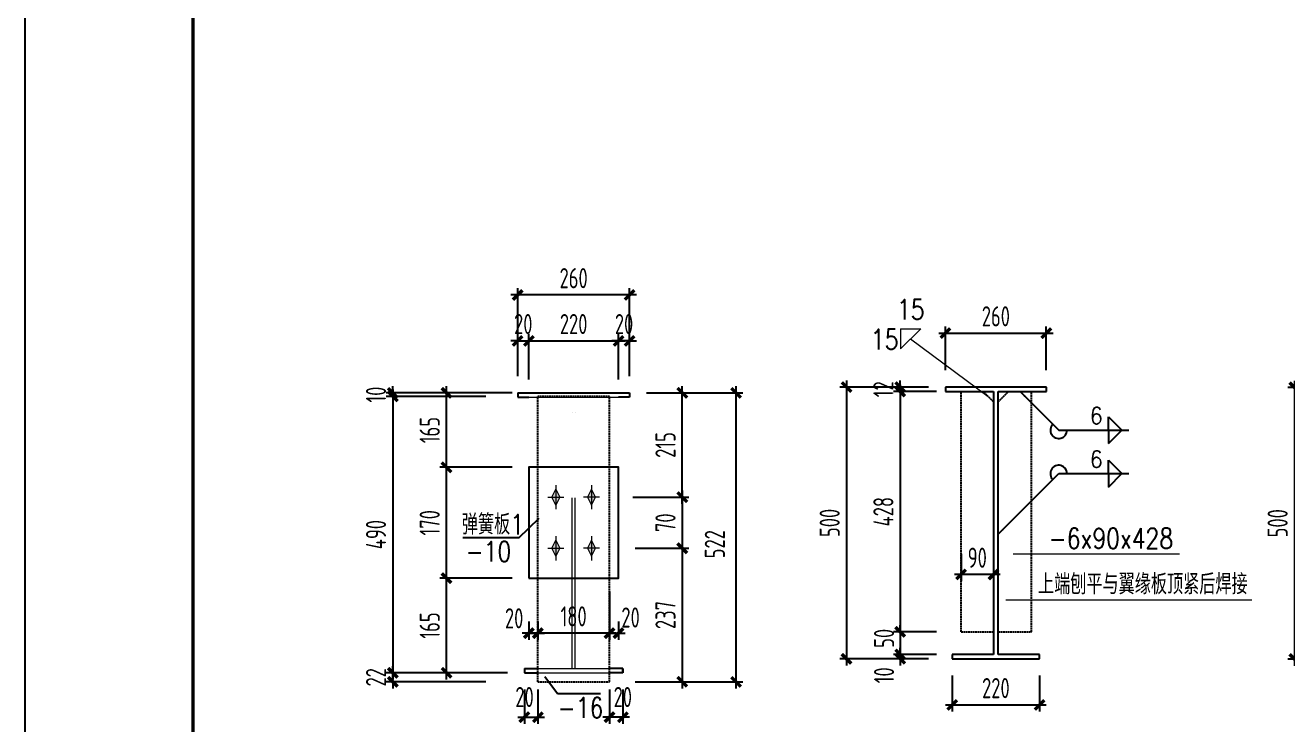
# Model space of a CAD drawing. Extents: x -1389621 to 57380, y -92505 to 283644.
# Drawn here: x -322949 to -304149, y 23394 to 33805 of the extents above; entities that cross this region are included whole.
import ezdxf

# ---------------------------------------------------------------- set-up
doc = ezdxf.new("R2010")
doc.units = 0
doc.header["$LTSCALE"] = 100
doc.header["$MEASUREMENT"] = 0
for name, pattern in [('CENTERX2', [101.6, 63.5, -12.7, 12.7, -12.7]), ('DASH', [0.35, 0.25, -0.1]), ('DASHDOTX2', [50.8, 25.4, -12.7, 0, -12.7])]:
    doc.linetypes.add(name, pattern=pattern)
doc.layers.get('0').update_dxf_attribs({"linetype": 'CONTINUOUS'})
doc.layers.get('Defpoints').update_dxf_attribs({"linetype": 'CONTINUOUS'})
for name, color, linetype in [('10', 7, 'CONTINUOUS'), ('BOLTFILL', 2, 'CONTINUOUS'), ('BORDER', 7, 'CONTINUOUS'), ('DIM', 3, 'CONTINUOUS'), ('TC', 151, 'CONTINUOUS'), ('一般文字', 6, 'CONTINUOUS'), ('卫浴', 7, 'CONTINUOUS'), ('焊缝标注', 253, 'CONTINUOUS'), ('钢板标注', 253, 'CONTINUOUS')]:
    doc.layers.add(name, color=color, linetype=linetype)
for name, color, linetype, lineweight in [('BOLT', 62, 'CONTINUOUS', 5), ('PUB_TEXT', 7, 'CONTINUOUS', 15), ('轴线', 1, 'CENTERX2', 13)]:
    doc.layers.add(name, color=color, linetype=linetype, lineweight=lineweight)
doc.styles.add('_HZTXT', font='txt.shx', dxfattribs={"width": 0.7, "bigfont": 'HZTXT.shx'})
doc.styles.add('DIM_FONT', font='SIMPLEX', dxfattribs={"width": 0.7, "bigfont": 'GBCBIG'})
doc.styles.get("Standard").update_dxf_attribs({"font": 'txt', "height": 3, "bigfont": 'hztxt'})
doc.styles.add('TSSD_Dimension', font='tssdeng.shx', dxfattribs={"width": 0.7, "bigfont": 'hztxt.shx'})
doc.dimstyles.new('TSSD_100_100', dxfattribs={"dimtxt": 300, "dimasz": 100, "dimexe": 100, "dimexo": 250, "dimgap": 100, "dimtad": 1, "dimdec": 0, "dimzin": 0, "dimdsep": 46, "dimtxsty": 'TSSD_Dimension', "dimblk": 'ARCHTICK', "dimblk1": 'ARCHTICK', "dimblk2": 'ARCHTICK', "dimcen": 0, "dimdle": 100, "dimclrt": 7, "dimadec": 0, "dimazin": 0, "dimtfac": 1, "dimtdec": 0, "dimtix": 1, "dimtmove": 2, "dimatfit": 3, "dimfxl": 0, "dimtolj": 1, "dimtzin": 0, "dimarcsym": 0})

# ---------------------------------------------------------------- blocks, each defined once
blk = doc.blocks.new('_ArchTick')
at = {"color": 0, "linetype": 'ByBlock'}
blk.add_lwpolyline([(-0.71, -0.71, 0.5, 0.5, 0), (0.71, 0.71, 0.5, 0.5, 0)], format="xyseb", dxfattribs=at)
blk = doc.blocks.new('*D2266')
at = {"layer": 'Defpoints', "color": 0}
for p in [(-316676, 28334), (-315450, 28334), (-315450, 27226)]:
    blk.add_point(p, dxfattribs=at)
at = {"layer": 'DIM', "color": 0, "lineweight": -2}
for p, q in [((-316676, 27126), (-316676, 28434)), ((-315700, 28334), (-316776, 28334)), ((-315700, 27226), (-316776, 27226))]:
    blk.add_line(p, q, dxfattribs=at)
at = {"layer": 'DIM', "color": 0, "lineweight": -2, "xscale": 100.005, "yscale": 100.005, "zscale": 100.005}
for p, rotation in [((-316676, 28334), 90), ((-316676, 27226), 270)]:
    blk.add_blockref('_ArchTick', p, dxfattribs=dict(at, rotation=rotation))
at = {"layer": 'DIM', "color": 7, "insert": (-316926, 27780), "char_height": 300, "attachment_point": 5, "rotation": 90, "style": 'TSSD_Dimension'}
blk.add_mtext('\\A1;165', dxfattribs=at)
blk = doc.blocks.new('*D2267')
at = {"layer": 'Defpoints', "color": 0}
for p in [(-314249, 25628), (-314115, 25183), (-314115, 24757)]:
    blk.add_point(p, dxfattribs=at)
at = {"layer": 'DIM', "color": 0, "lineweight": -2}
for p, q in [((-314249, 25378), (-314249, 24657)), ((-314115, 24933), (-314115, 24657)), ((-314249, 24757), (-314349, 24757)), ((-314249, 24757), (-314115, 24757)), ((-314115, 24757), (-314015, 24757))]:
    blk.add_line(p, q, dxfattribs=at)
at = {"layer": 'DIM', "color": 0, "lineweight": -2, "xscale": 100.005, "yscale": 100.005, "zscale": 100.005}
blk.add_blockref('_ArchTick', (-314249, 24757), dxfattribs=at)
at = {"layer": 'DIM', "color": 0, "lineweight": -2, "xscale": 100.005, "yscale": 100.005, "zscale": 100.005, "rotation": 180}
blk.add_blockref('_ArchTick', (-314115, 24757), dxfattribs=at)
at = {"layer": 'DIM', "color": 7, "insert": (-313935, 24990), "char_height": 300, "attachment_point": 5, "style": 'TSSD_Dimension'}
blk.add_mtext('\\A1;20', dxfattribs=at)
blk = doc.blocks.new('*D2268')
at = {"layer": 'Defpoints', "color": 0}
for p in [(-315450, 25181), (-315316, 25172), (-315316, 24757)]:
    blk.add_point(p, dxfattribs=at)
at = {"layer": 'DIM', "color": 0, "lineweight": -2}
for p, q in [((-315450, 24931), (-315450, 24657)), ((-315316, 24922), (-315316, 24657)), ((-315450, 24757), (-315550, 24757)), ((-315450, 24757), (-315316, 24757)), ((-315316, 24757), (-315216, 24757))]:
    blk.add_line(p, q, dxfattribs=at)
at = {"layer": 'DIM', "color": 0, "lineweight": -2, "xscale": 100.005, "yscale": 100.005, "zscale": 100.005}
blk.add_blockref('_ArchTick', (-315450, 24757), dxfattribs=at)
at = {"layer": 'DIM', "color": 0, "lineweight": -2, "xscale": 100.005, "yscale": 100.005, "zscale": 100.005, "rotation": 180}
blk.add_blockref('_ArchTick', (-315316, 24757), dxfattribs=at)
at = {"layer": 'DIM', "color": 7, "insert": (-315669, 24978), "char_height": 300, "attachment_point": 5, "style": 'TSSD_Dimension'}
blk.add_mtext('\\A1;20', dxfattribs=at)
blk = doc.blocks.new('*D2269')
at = {"layer": 'Defpoints', "color": 0}
for p in [(-315316, 25183), (-314249, 25183), (-315316, 24757)]:
    blk.add_point(p, dxfattribs=at)
at = {"layer": 'DIM', "color": 0, "lineweight": -2}
for p, q in [((-315316, 24933), (-315316, 24657)), ((-314249, 24933), (-314249, 24657)), ((-314149, 24757), (-315416, 24757))]:
    blk.add_line(p, q, dxfattribs=at)
at = {"layer": 'DIM', "color": 0, "lineweight": -2, "xscale": 100.005, "yscale": 100.005, "zscale": 100.005, "rotation": 180}
blk.add_blockref('_ArchTick', (-315316, 24757), dxfattribs=at)
at = {"layer": 'DIM', "color": 0, "lineweight": -2, "xscale": 100.005, "yscale": 100.005, "zscale": 100.005}
blk.add_blockref('_ArchTick', (-314249, 24757), dxfattribs=at)
at = {"layer": 'DIM', "color": 7, "insert": (-314783, 25007), "char_height": 300, "attachment_point": 5, "style": 'TSSD_Dimension'}
blk.add_mtext('\\A1;180', dxfattribs=at)
blk = doc.blocks.new('*D2270')
at = {"layer": 'Defpoints', "color": 0}
for p in [(-315516, 24167), (-315316, 24167), (-315316, 23506)]:
    blk.add_point(p, dxfattribs=at)
at = {"layer": 'DIM', "color": 0, "lineweight": -2}
for p, q in [((-315516, 23917), (-315516, 23406)), ((-315316, 23917), (-315316, 23406)), ((-315616, 23506), (-315216, 23506))]:
    blk.add_line(p, q, dxfattribs=at)
at = {"layer": 'DIM', "color": 0, "lineweight": -2, "xscale": 100.005, "yscale": 100.005, "zscale": 100.005, "rotation": 180}
blk.add_blockref('_ArchTick', (-315516, 23506), dxfattribs=at)
at = {"layer": 'DIM', "color": 0, "lineweight": -2, "xscale": 100.005, "yscale": 100.005, "zscale": 100.005}
blk.add_blockref('_ArchTick', (-315316, 23506), dxfattribs=at)
at = {"layer": 'DIM', "color": 7, "insert": (-315514, 23806), "char_height": 300, "attachment_point": 5, "style": 'TSSD_Dimension'}
blk.add_mtext('\\A1;20', dxfattribs=at)
blk = doc.blocks.new('A$C3FAA1434')
at = {"layer": 'BOLT'}
for p, q in [((200, 600), (200, 0)), ((0, 300), (400, 300))]:
    blk.add_line(p, q, dxfattribs=at)
blk.add_lwpolyline([(100, 300), (200, 500), (300, 300), (200, 100)], close=True, dxfattribs=at)
at = {"layer": 'BOLTFILL'}
blk.add_solid([(100, 300), (200, 500), (200, 100), (300, 300)], dxfattribs=at)
blk = doc.blocks.new('*D2271')
at = {"layer": 'Defpoints', "color": 0}
for p in [(-314249, 24167), (-314049, 24167), (-314249, 23506)]:
    blk.add_point(p, dxfattribs=at)
at = {"layer": 'DIM', "color": 0, "lineweight": -2}
for p, q in [((-314249, 23917), (-314249, 23406)), ((-314049, 23917), (-314049, 23406)), ((-313949, 23506), (-314349, 23506))]:
    blk.add_line(p, q, dxfattribs=at)
at = {"layer": 'DIM', "color": 0, "lineweight": -2, "xscale": 100.005, "yscale": 100.005, "zscale": 100.005, "rotation": 180}
blk.add_blockref('_ArchTick', (-314249, 23506), dxfattribs=at)
at = {"layer": 'DIM', "color": 0, "lineweight": -2, "xscale": 100.005, "yscale": 100.005, "zscale": 100.005}
blk.add_blockref('_ArchTick', (-314049, 23506), dxfattribs=at)
at = {"layer": 'DIM', "color": 7, "insert": (-314051, 23806), "char_height": 300, "attachment_point": 5, "style": 'TSSD_Dimension'}
blk.add_mtext('\\A1;20', dxfattribs=at)
blk = doc.blocks.new('*D2272')
at = {"layer": 'Defpoints', "color": 0}
for p in [(-316676, 27226), (-315450, 27226), (-315450, 25575)]:
    blk.add_point(p, dxfattribs=at)
at = {"layer": 'DIM', "color": 0, "lineweight": -2}
for p, q in [((-316676, 25475), (-316676, 27326)), ((-315700, 27226), (-316776, 27226)), ((-315700, 25575), (-316776, 25575))]:
    blk.add_line(p, q, dxfattribs=at)
at = {"layer": 'DIM', "color": 0, "lineweight": -2, "xscale": 100.005, "yscale": 100.005, "zscale": 100.005}
for p, rotation in [((-316676, 27226), 90), ((-316676, 25575), 270)]:
    blk.add_blockref('_ArchTick', p, dxfattribs=dict(at, rotation=rotation))
at = {"layer": 'DIM', "color": 7, "insert": (-316926, 26400), "char_height": 300, "attachment_point": 5, "rotation": 90, "style": 'TSSD_Dimension'}
blk.add_mtext('\\A1;170', dxfattribs=at)
blk = doc.blocks.new('*D2273')
at = {"layer": 'Defpoints', "color": 0}
for p in [(-316676, 25575), (-315450, 25575), (-315516, 24167)]:
    blk.add_point(p, dxfattribs=at)
at = {"layer": 'DIM', "color": 0, "lineweight": -2}
for p, q in [((-315700, 25575), (-316776, 25575)), ((-316676, 24067), (-316676, 25675)), ((-315766, 24167), (-316776, 24167))]:
    blk.add_line(p, q, dxfattribs=at)
at = {"layer": 'DIM', "color": 0, "lineweight": -2, "xscale": 100.005, "yscale": 100.005, "zscale": 100.005}
for p, rotation in [((-316676, 25575), 90), ((-316676, 24167), 270)]:
    blk.add_blockref('_ArchTick', p, dxfattribs=dict(at, rotation=rotation))
at = {"layer": 'DIM', "color": 7, "insert": (-316926, 24871), "char_height": 300, "attachment_point": 5, "rotation": 90, "style": 'TSSD_Dimension'}
blk.add_mtext('\\A1;165', dxfattribs=at)
blk = doc.blocks.new('*D2274')
at = {"layer": 'Defpoints', "color": 0}
for p in [(-317476, 24167), (-315906, 24167), (-315839, 24033)]:
    blk.add_point(p, dxfattribs=at)
at = {"layer": 'DIM', "color": 0, "lineweight": -2}
for p, q in [((-317476, 24167), (-317476, 24267)), ((-316156, 24167), (-317576, 24167)), ((-317476, 24033), (-317476, 24167)), ((-316089, 24033), (-317576, 24033)), ((-317476, 24033), (-317476, 23933))]:
    blk.add_line(p, q, dxfattribs=at)
at = {"layer": 'DIM', "color": 0, "lineweight": -2, "xscale": 100.005, "yscale": 100.005, "zscale": 100.005}
for p, rotation in [((-317476, 24167), 270), ((-317476, 24033), 90)]:
    blk.add_blockref('_ArchTick', p, dxfattribs=dict(at, rotation=rotation))
at = {"layer": 'DIM', "color": 7, "insert": (-317726, 24100), "char_height": 300, "attachment_point": 5, "rotation": 90, "style": 'TSSD_Dimension'}
blk.add_mtext('\\A1;22', dxfattribs=at)
blk = doc.blocks.new('*D2275')
at = {"layer": 'Defpoints', "color": 0}
for p in [(-317476, 28282), (-316006, 28334), (-315839, 28282)]:
    blk.add_point(p, dxfattribs=at)
at = {"layer": 'DIM', "color": 0, "lineweight": -2}
for p, q in [((-317476, 28334), (-317476, 28434)), ((-316256, 28334), (-317576, 28334)), ((-316089, 28282), (-317576, 28282)), ((-317476, 28334), (-317476, 28282)), ((-317476, 28282), (-317476, 28182))]:
    blk.add_line(p, q, dxfattribs=at)
at = {"layer": 'DIM', "color": 0, "lineweight": -2, "xscale": 100.005, "yscale": 100.005, "zscale": 100.005}
for p, rotation in [((-317476, 28334), 270), ((-317476, 28282), 90)]:
    blk.add_blockref('_ArchTick', p, dxfattribs=dict(at, rotation=rotation))
at = {"layer": 'DIM', "color": 7, "insert": (-317726, 28308), "char_height": 300, "attachment_point": 5, "rotation": 90, "style": 'TSSD_Dimension'}
blk.add_mtext('\\A1;10', dxfattribs=at)
blk = doc.blocks.new('*D2276')
at = {"layer": 'Defpoints', "color": 0}
for p in [(-316006, 28282), (-317476, 24167), (-315906, 24167)]:
    blk.add_point(p, dxfattribs=at)
at = {"layer": 'DIM', "color": 0, "lineweight": -2}
for p, q in [((-316256, 28282), (-317576, 28282)), ((-317476, 28382), (-317476, 24067)), ((-316156, 24167), (-317576, 24167))]:
    blk.add_line(p, q, dxfattribs=at)
at = {"layer": 'DIM', "color": 0, "lineweight": -2, "xscale": 100.005, "yscale": 100.005, "zscale": 100.005}
for p, rotation in [((-317476, 28282), 90), ((-317476, 24167), 270)]:
    blk.add_blockref('_ArchTick', p, dxfattribs=dict(at, rotation=rotation))
at = {"layer": 'DIM', "color": 7, "insert": (-317726, 26224), "char_height": 300, "attachment_point": 5, "rotation": 90, "style": 'TSSD_Dimension'}
blk.add_mtext('\\A1;490', dxfattribs=at)
blk = doc.blocks.new('*D2277')
at = {"layer": 'Defpoints', "color": 0}
for p in [(-313949, 28334), (-313165, 28334), (-314062, 26781)]:
    blk.add_point(p, dxfattribs=at)
at = {"layer": 'DIM', "color": 0, "lineweight": -2}
for p, q in [((-313165, 26681), (-313165, 28434)), ((-313699, 28334), (-313065, 28334)), ((-313812, 26781), (-313065, 26781))]:
    blk.add_line(p, q, dxfattribs=at)
at = {"layer": 'DIM', "color": 0, "lineweight": -2, "xscale": 100.005, "yscale": 100.005, "zscale": 100.005}
for p, rotation in [((-313165, 28334), 90), ((-313165, 26781), 270)]:
    blk.add_blockref('_ArchTick', p, dxfattribs=dict(at, rotation=rotation))
at = {"layer": 'DIM', "color": 7, "insert": (-313415, 27558), "char_height": 300, "attachment_point": 5, "rotation": 90, "style": 'TSSD_Dimension'}
blk.add_mtext('\\A1;215', dxfattribs=at)
blk = doc.blocks.new('*D2278')
at = {"layer": 'Defpoints', "color": 0}
for p in [(-314115, 26021), (-314115, 24033), (-313165, 24033)]:
    blk.add_point(p, dxfattribs=at)
at = {"layer": 'DIM', "color": 0, "lineweight": -2}
for p, q in [((-313865, 26021), (-313065, 26021)), ((-313165, 26121), (-313165, 23933)), ((-313865, 24033), (-313065, 24033))]:
    blk.add_line(p, q, dxfattribs=at)
at = {"layer": 'DIM', "color": 0, "lineweight": -2, "xscale": 100.005, "yscale": 100.005, "zscale": 100.005}
for p, rotation in [((-313165, 26021), 90), ((-313165, 24033), 270)]:
    blk.add_blockref('_ArchTick', p, dxfattribs=dict(at, rotation=rotation))
at = {"layer": 'DIM', "color": 7, "insert": (-313415, 25027), "char_height": 300, "attachment_point": 5, "rotation": 90, "style": 'TSSD_Dimension'}
blk.add_mtext('\\A1;237', dxfattribs=at)
blk = doc.blocks.new('*D2279')
at = {"layer": 'Defpoints', "color": 0}
for p in [(-313858, 28334), (-312364, 28334), (-314025, 24033)]:
    blk.add_point(p, dxfattribs=at)
at = {"layer": 'DIM', "color": 0, "lineweight": -2}
for p, q in [((-312364, 23933), (-312364, 28434)), ((-313608, 28334), (-312264, 28334)), ((-313775, 24033), (-312264, 24033))]:
    blk.add_line(p, q, dxfattribs=at)
at = {"layer": 'DIM', "color": 0, "lineweight": -2, "xscale": 100.005, "yscale": 100.005, "zscale": 100.005}
for p, rotation in [((-312364, 28334), 90), ((-312364, 24033), 270)]:
    blk.add_blockref('_ArchTick', p, dxfattribs=dict(at, rotation=rotation))
at = {"layer": 'DIM', "color": 7, "insert": (-312680, 26081), "char_height": 300, "attachment_point": 5, "rotation": 90, "style": 'TSSD_Dimension'}
blk.add_mtext('\\A1;522', dxfattribs=at)
blk = doc.blocks.new('*D2280')
at = {"layer": 'Defpoints', "color": 0}
for p in [(-314149, 26781), (-314015, 26021), (-313165, 26021)]:
    blk.add_point(p, dxfattribs=at)
at = {"layer": 'DIM', "color": 0, "lineweight": -2}
for p, q in [((-313899, 26781), (-313065, 26781)), ((-313165, 26881), (-313165, 25921)), ((-313765, 26021), (-313065, 26021))]:
    blk.add_line(p, q, dxfattribs=at)
at = {"layer": 'DIM', "color": 0, "lineweight": -2, "xscale": 100.005, "yscale": 100.005, "zscale": 100.005}
for p, rotation in [((-313165, 26781), 90), ((-313165, 26021), 270)]:
    blk.add_blockref('_ArchTick', p, dxfattribs=dict(at, rotation=rotation))
at = {"layer": 'DIM', "color": 7, "insert": (-313415, 26401), "char_height": 300, "attachment_point": 5, "rotation": 90, "style": 'TSSD_Dimension'}
blk.add_mtext('\\A1;70', dxfattribs=at)
blk = doc.blocks.new('*D2281')
at = {"layer": 'Defpoints', "color": 0}
for p in [(-314115, 29107), (-315450, 28282), (-314115, 28282)]:
    blk.add_point(p, dxfattribs=at)
at = {"layer": 'DIM', "color": 0, "lineweight": -2}
for p, q in [((-315450, 28532), (-315450, 29207)), ((-314115, 28532), (-314115, 29207)), ((-315550, 29107), (-314015, 29107))]:
    blk.add_line(p, q, dxfattribs=at)
at = {"layer": 'DIM', "color": 0, "lineweight": -2, "xscale": 100.005, "yscale": 100.005, "zscale": 100.005, "rotation": 180}
blk.add_blockref('_ArchTick', (-315450, 29107), dxfattribs=at)
at = {"layer": 'DIM', "color": 0, "lineweight": -2, "xscale": 100.005, "yscale": 100.005, "zscale": 100.005}
blk.add_blockref('_ArchTick', (-314115, 29107), dxfattribs=at)
at = {"layer": 'DIM', "color": 7, "insert": (-314783, 29358), "char_height": 300, "attachment_point": 5, "style": 'TSSD_Dimension'}
blk.add_mtext('\\A1;220', dxfattribs=at)
blk = doc.blocks.new('*D2282')
at = {"layer": 'Defpoints', "color": 0}
for p in [(-314115, 29107), (-314115, 28282), (-313949, 28334)]:
    blk.add_point(p, dxfattribs=at)
at = {"layer": 'DIM', "color": 0, "lineweight": -2}
for p, q in [((-314115, 28532), (-314115, 29207)), ((-313949, 28584), (-313949, 29207)), ((-314115, 29107), (-314215, 29107)), ((-313949, 29107), (-314115, 29107)), ((-313949, 29107), (-313849, 29107))]:
    blk.add_line(p, q, dxfattribs=at)
at = {"layer": 'DIM', "color": 0, "lineweight": -2, "xscale": 100.005, "yscale": 100.005, "zscale": 100.005}
blk.add_blockref('_ArchTick', (-314115, 29107), dxfattribs=at)
at = {"layer": 'DIM', "color": 0, "lineweight": -2, "xscale": 100.005, "yscale": 100.005, "zscale": 100.005, "rotation": 180}
blk.add_blockref('_ArchTick', (-313949, 29107), dxfattribs=at)
at = {"layer": 'DIM', "color": 7, "insert": (-314032, 29358), "char_height": 300, "attachment_point": 5, "style": 'TSSD_Dimension'}
blk.add_mtext('\\A1;20', dxfattribs=at)
blk = doc.blocks.new('*D2283')
at = {"layer": 'Defpoints', "color": 0}
for p in [(-315450, 29107), (-315616, 28334), (-315450, 28282)]:
    blk.add_point(p, dxfattribs=at)
at = {"layer": 'DIM', "color": 0, "lineweight": -2}
for p, q in [((-315616, 28584), (-315616, 29207)), ((-315450, 28532), (-315450, 29207)), ((-315616, 29107), (-315716, 29107)), ((-315616, 29107), (-315450, 29107)), ((-315450, 29107), (-315350, 29107))]:
    blk.add_line(p, q, dxfattribs=at)
at = {"layer": 'DIM', "color": 0, "lineweight": -2, "xscale": 100.005, "yscale": 100.005, "zscale": 100.005}
blk.add_blockref('_ArchTick', (-315616, 29107), dxfattribs=at)
at = {"layer": 'DIM', "color": 0, "lineweight": -2, "xscale": 100.005, "yscale": 100.005, "zscale": 100.005, "rotation": 180}
blk.add_blockref('_ArchTick', (-315450, 29107), dxfattribs=at)
at = {"layer": 'DIM', "color": 7, "insert": (-315533, 29358), "char_height": 300, "attachment_point": 5, "style": 'TSSD_Dimension'}
blk.add_mtext('\\A1;20', dxfattribs=at)
blk = doc.blocks.new('*D2284')
at = {"layer": 'Defpoints', "color": 0}
for p in [(-315616, 29791), (-315616, 28508), (-313949, 28508)]:
    blk.add_point(p, dxfattribs=at)
at = {"layer": 'DIM', "color": 0, "lineweight": -2}
for p, q in [((-313849, 29791), (-315716, 29791)), ((-315616, 28758), (-315616, 29891)), ((-313949, 28758), (-313949, 29891))]:
    blk.add_line(p, q, dxfattribs=at)
at = {"layer": 'DIM', "color": 0, "lineweight": -2, "xscale": 100.005, "yscale": 100.005, "zscale": 100.005, "rotation": 180}
blk.add_blockref('_ArchTick', (-315616, 29791), dxfattribs=at)
at = {"layer": 'DIM', "color": 0, "lineweight": -2, "xscale": 100.005, "yscale": 100.005, "zscale": 100.005}
blk.add_blockref('_ArchTick', (-313949, 29791), dxfattribs=at)
at = {"layer": 'DIM', "color": 7, "insert": (-314783, 30041), "char_height": 300, "attachment_point": 5, "style": 'TSSD_Dimension'}
blk.add_mtext('\\A1;260', dxfattribs=at)
blk = doc.blocks.new('*D2285')
at = {"layer": 'Defpoints', "color": 0}
for p in [(-309013, 26186), (-308531, 26186), (-309013, 25630)]:
    blk.add_point(p, dxfattribs=at)
at = {"layer": 'DIM', "color": 0, "lineweight": -2}
for p, q in [((-309013, 25936), (-309013, 25530)), ((-308531, 25936), (-308531, 25530)), ((-308431, 25630), (-309113, 25630))]:
    blk.add_line(p, q, dxfattribs=at)
at = {"layer": 'DIM', "color": 0, "lineweight": -2, "xscale": 100.005, "yscale": 100.005, "zscale": 100.005, "rotation": 180}
blk.add_blockref('_ArchTick', (-309013, 25630), dxfattribs=at)
at = {"layer": 'DIM', "color": 0, "lineweight": -2, "xscale": 100.005, "yscale": 100.005, "zscale": 100.005}
blk.add_blockref('_ArchTick', (-308531, 25630), dxfattribs=at)
at = {"layer": 'DIM', "color": 7, "insert": (-308772, 25880), "char_height": 300, "attachment_point": 5, "style": 'TSSD_Dimension'}
blk.add_mtext('\\A1;90', dxfattribs=at)
blk = doc.blocks.new('*D2286')
at = {"layer": 'Defpoints', "color": 0}
for p in [(-309920, 24441), (-309246, 24441), (-309246, 24376)]:
    blk.add_point(p, dxfattribs=at)
at = {"layer": 'DIM', "color": 0, "lineweight": -2}
for p, q in [((-309496, 24441), (-310020, 24441)), ((-309920, 24441), (-309920, 24541)), ((-309920, 24376), (-309920, 24441)), ((-309496, 24376), (-310020, 24376)), ((-309920, 24376), (-309920, 24276))]:
    blk.add_line(p, q, dxfattribs=at)
at = {"layer": 'DIM', "color": 0, "lineweight": -2, "xscale": 100.005, "yscale": 100.005, "zscale": 100.005}
for p, rotation in [((-309920, 24441), 270), ((-309920, 24376), 90)]:
    blk.add_blockref('_ArchTick', p, dxfattribs=dict(at, rotation=rotation))
at = {"layer": 'DIM', "color": 7, "insert": (-310160, 24130), "char_height": 300, "attachment_point": 5, "rotation": 90, "style": 'TSSD_Dimension'}
blk.add_mtext('\\A1;10', dxfattribs=at)
blk = doc.blocks.new('*D2287')
at = {"layer": 'Defpoints', "color": 0}
for p in [(-309129, 24776), (-309920, 24441), (-309129, 24441)]:
    blk.add_point(p, dxfattribs=at)
at = {"layer": 'DIM', "color": 0, "lineweight": -2}
for p, q in [((-309920, 24776), (-309920, 24876)), ((-309379, 24776), (-310020, 24776)), ((-309920, 24776), (-309920, 24441)), ((-309379, 24441), (-310020, 24441)), ((-309920, 24441), (-309920, 24341))]:
    blk.add_line(p, q, dxfattribs=at)
at = {"layer": 'DIM', "color": 0, "lineweight": -2, "xscale": 100.005, "yscale": 100.005, "zscale": 100.005}
for p, rotation in [((-309920, 24776), 270), ((-309920, 24441), 90)]:
    blk.add_blockref('_ArchTick', p, dxfattribs=dict(at, rotation=rotation))
at = {"layer": 'DIM', "color": 7, "insert": (-310160, 24680), "char_height": 300, "attachment_point": 5, "rotation": 90, "style": 'TSSD_Dimension'}
blk.add_mtext('\\A1;50', dxfattribs=at)
blk = doc.blocks.new('*D2288')
at = {"layer": 'Defpoints', "color": 0}
for p in [(-309246, 28420), (-309920, 28354), (-309246, 28354)]:
    blk.add_point(p, dxfattribs=at)
at = {"layer": 'DIM', "color": 0, "lineweight": -2}
for p, q in [((-309496, 28420), (-310020, 28420)), ((-309920, 28420), (-309920, 28520)), ((-309920, 28420), (-309920, 28354)), ((-309496, 28354), (-310020, 28354)), ((-309920, 28354), (-309920, 28254))]:
    blk.add_line(p, q, dxfattribs=at)
at = {"layer": 'DIM', "color": 0, "lineweight": -2, "xscale": 100.005, "yscale": 100.005, "zscale": 100.005}
for p, rotation in [((-309920, 28420), 270), ((-309920, 28354), 90)]:
    blk.add_blockref('_ArchTick', p, dxfattribs=dict(at, rotation=rotation))
at = {"layer": 'DIM', "color": 7, "insert": (-310170, 28387), "char_height": 300, "attachment_point": 5, "rotation": 90, "style": 'TSSD_Dimension'}
blk.add_mtext('\\A1;12', dxfattribs=at)
blk = doc.blocks.new('*D2289')
at = {"layer": 'Defpoints', "color": 0}
for p in [(-309129, 28354), (-309920, 24776), (-309129, 24776)]:
    blk.add_point(p, dxfattribs=at)
at = {"layer": 'DIM', "color": 0, "lineweight": -2}
for p, q in [((-309920, 28454), (-309920, 24676)), ((-309379, 28354), (-310020, 28354)), ((-309379, 24776), (-310020, 24776))]:
    blk.add_line(p, q, dxfattribs=at)
at = {"layer": 'DIM', "color": 0, "lineweight": -2, "xscale": 100.005, "yscale": 100.005, "zscale": 100.005}
for p, rotation in [((-309920, 28354), 90), ((-309920, 24776), 270)]:
    blk.add_blockref('_ArchTick', p, dxfattribs=dict(at, rotation=rotation))
at = {"layer": 'DIM', "color": 7, "insert": (-310170, 26565), "char_height": 300, "attachment_point": 5, "rotation": 90, "style": 'TSSD_Dimension'}
blk.add_mtext('\\A1;428', dxfattribs=at)
blk = doc.blocks.new('*D2290')
at = {"layer": 'Defpoints', "color": 0}
for p in [(-309492, 28420), (-310720, 24376), (-309492, 24376)]:
    blk.add_point(p, dxfattribs=at)
at = {"layer": 'DIM', "color": 0, "lineweight": -2}
for p, q in [((-309742, 28420), (-310820, 28420)), ((-310720, 28520), (-310720, 24276)), ((-309742, 24376), (-310820, 24376))]:
    blk.add_line(p, q, dxfattribs=at)
at = {"layer": 'DIM', "color": 0, "lineweight": -2, "xscale": 100.005, "yscale": 100.005, "zscale": 100.005}
for p, rotation in [((-310720, 28420), 90), ((-310720, 24376), 270)]:
    blk.add_blockref('_ArchTick', p, dxfattribs=dict(at, rotation=rotation))
at = {"layer": 'DIM', "color": 7, "insert": (-310970, 26398), "char_height": 300, "attachment_point": 5, "rotation": 90, "style": 'TSSD_Dimension'}
blk.add_mtext('\\A1;500', dxfattribs=at)
blk = doc.blocks.new('*D2291')
at = {"layer": 'Defpoints', "color": 0}
for p in [(-307744, 29223), (-309246, 28420), (-307744, 28420)]:
    blk.add_point(p, dxfattribs=at)
at = {"layer": 'DIM', "color": 0, "lineweight": -2}
for p, q in [((-309346, 29223), (-307644, 29223)), ((-309246, 28670), (-309246, 29323)), ((-307744, 28670), (-307744, 29323))]:
    blk.add_line(p, q, dxfattribs=at)
at = {"layer": 'DIM', "color": 0, "lineweight": -2, "xscale": 100.005, "yscale": 100.005, "zscale": 100.005, "rotation": 180}
blk.add_blockref('_ArchTick', (-309246, 29223), dxfattribs=at)
at = {"layer": 'DIM', "color": 0, "lineweight": -2, "xscale": 100.005, "yscale": 100.005, "zscale": 100.005}
blk.add_blockref('_ArchTick', (-307744, 29223), dxfattribs=at)
at = {"layer": 'DIM', "color": 7, "insert": (-308495, 29473), "char_height": 300, "attachment_point": 5, "style": 'TSSD_Dimension'}
blk.add_mtext('\\A1;260', dxfattribs=at)
blk = doc.blocks.new('*D2292')
at = {"layer": 'Defpoints', "color": 0}
for p in [(-309146, 24376), (-307844, 24376), (-307844, 23689)]:
    blk.add_point(p, dxfattribs=at)
at = {"layer": 'DIM', "color": 0, "lineweight": -2}
for p, q in [((-309146, 24126), (-309146, 23589)), ((-307844, 24126), (-307844, 23589)), ((-309246, 23689), (-307744, 23689))]:
    blk.add_line(p, q, dxfattribs=at)
at = {"layer": 'DIM', "color": 0, "lineweight": -2, "xscale": 100.005, "yscale": 100.005, "zscale": 100.005, "rotation": 180}
blk.add_blockref('_ArchTick', (-309146, 23689), dxfattribs=at)
at = {"layer": 'DIM', "color": 0, "lineweight": -2, "xscale": 100.005, "yscale": 100.005, "zscale": 100.005}
blk.add_blockref('_ArchTick', (-307844, 23689), dxfattribs=at)
at = {"layer": 'DIM', "color": 7, "insert": (-308495, 23939), "char_height": 300, "attachment_point": 5, "style": 'TSSD_Dimension'}
blk.add_mtext('\\A1;220', dxfattribs=at)
blk = doc.blocks.new('*D2296')
at = {"layer": 'Defpoints', "color": 0}
for p in [(-302821, 28415), (-304049, 24371), (-302821, 24371)]:
    blk.add_point(p, dxfattribs=at)
at = {"layer": 'DIM', "color": 0, "lineweight": -2}
for p, q in [((-303071, 28415), (-304149, 28415)), ((-304049, 28515), (-304049, 24271)), ((-303071, 24371), (-304149, 24371))]:
    blk.add_line(p, q, dxfattribs=at)
at = {"layer": 'DIM', "color": 0, "lineweight": -2, "xscale": 100.005, "yscale": 100.005, "zscale": 100.005}
for p, rotation in [((-304049, 28415), 90), ((-304049, 24371), 270)]:
    blk.add_blockref('_ArchTick', p, dxfattribs=dict(at, rotation=rotation))
at = {"layer": 'DIM', "color": 7, "insert": (-304299, 26393), "char_height": 300, "attachment_point": 5, "rotation": 90, "style": 'TSSD_Dimension'}
blk.add_mtext('\\A1;500', dxfattribs=at)

msp = doc.modelspace()

# ---------------------------------------------------------------- linework, layer by layer
at = {"color": 1, "linetype": 'DASH'}
for p, q in [((-314248.892, 28281.735), (-315316.146, 28281.735)), ((-315316.146, 24033.245), (-315316.146, 28281.735)), ((-314248.892, 24033.245), (-314248.892, 28281.735)), ((-309012.743, 24776.046), (-309012.743, 28354.256)), ((-308530.824, 28201.887), (-308683.998, 28354.256)), ((-308459.105, 28201.887), (-308305.931, 28354.256)), ((-307965.569, 24776.046), (-307965.569, 28354.256)), ((-309012.743, 24776.046), (-308530.824, 24776.046)), ((-308459.105, 24776.046), (-307965.569, 24776.046)), ((-315316.146, 24033.245), (-314248.892, 24033.245))]:
    msp.add_line(p, q, dxfattribs=at)
msp.add_line((-315596.819, 26173.767), (-315295.549, 26469.36))
at = {"layer": '10'}
for p, q in [((-314985.297, 26781.153), (-314985.297, 26781.153)), ((-314473.015, 26781.153), (-314473.015, 26781.153)), ((-314985.297, 26020.799), (-314985.297, 26020.799)), ((-314473.015, 26020.799), (-314473.015, 26020.799))]:
    msp.add_line(p, q, dxfattribs=at)
at = {"layer": 'BORDER'}
msp.add_lwpolyline([(-322949.37, -5906.624), (-322949.37, 53491), (-238852.734, 53491), (-238852.734, -5906.624)], close=True, dxfattribs=at)
at = {"layer": 'BORDER', "const_width": 49.998}
msp.add_lwpolyline([(-320449.47, -4906.664), (-320449.47, 52491.04), (-239852.694, 52491.04), (-239852.694, -4906.664)], close=True, dxfattribs=at)
at = {"layer": 'PUB_TEXT'}
for p, q in [((-309914.583, 28987.303), (-309614.568, 29287.318)), ((-309914.583, 29287.318), (-309914.583, 28987.303)), ((-309914.583, 29287.318), (-309614.568, 29287.318)), ((-309764.576, 29137.31), (-308607.411, 28278.071)), ((-308239.012, 25938.972), (-305761.182, 25938.972)), ((-308348.612, 25253.07), (-304681.155, 25253.07))]:
    msp.add_line(p, q, dxfattribs=at)
at = {"layer": '一般文字', "color": 2}
for p, q in [((-309246.311, 28419.625), (-309246.311, 28354.256)), ((-307743.618, 28419.625), (-309246.311, 28419.625)), ((-307743.618, 28354.256), (-307743.618, 28419.625)), ((-315616.311, 28334.419), (-315616.311, 28267.715)), ((-315616.311, 28334.419), (-313948.727, 28334.419)), ((-315616.311, 28267.715), (-315449.553, 28267.715)), ((-313948.727, 28267.715), (-314115.485, 28267.715)), ((-313948.727, 28334.419), (-313948.727, 28267.715)), ((-309246.311, 28354.256), (-308530.824, 28354.256)), ((-308530.824, 28354.256), (-308530.824, 24441.158)), ((-308459.105, 24441.158), (-308459.105, 28354.256)), ((-308459.105, 28354.256), (-307743.618, 28354.256)), ((-308530.824, 24441.158), (-309146.311, 24441.158)), ((-309146.311, 24441.158), (-309146.311, 24375.789)), ((-307843.618, 24441.158), (-308459.105, 24441.158)), ((-307843.618, 24375.789), (-307843.618, 24441.158)), ((-309146.311, 24375.789), (-307843.618, 24375.789)), ((-315516.311, 24233.355), (-315316.146, 24233.355)), ((-315516.311, 24233.355), (-315516.311, 24166.652)), ((-315516.311, 24166.652), (-315316.146, 24166.652)), ((-314048.727, 24233.355), (-314248.892, 24233.355)), ((-314048.727, 24166.652), (-314248.892, 24166.652)), ((-314048.727, 24233.355), (-314048.727, 24166.652)), ((-314048.727, 24166.652), (-314048.727, 24233.355))]:
    msp.add_line(p, q, dxfattribs=at)
msp.add_lwpolyline([(-315449.553, 25574.668), (-314115.485, 25574.668), (-314115.485, 27225.755), (-315449.553, 27225.755), (-315449.553, 25574.668)], dxfattribs=at)
at = {"layer": '卫浴', "linetype": 'Continuous'}
for p, q in [((-315020.974, 23853.022), (-315209.428, 24106.154)), ((-314382.247, 23853.022), (-315020.974, 23853.022))]:
    msp.add_line(p, q, dxfattribs=at)
at = {"layer": '焊缝标注'}
for p, q in [((-308134.385, 28354.256), (-307558.926, 27779.255)), ((-306817.042, 27979.265, -153.409), (-306617.032, 27779.255, -153.409)), ((-306817.042, 27779.255, -153.409), (-306817.042, 27979.265, -153.409)), ((-307558.926, 27779.255, -153.409), (-306517.027, 27779.255, -153.409)), ((-306817.042, 27579.245, -153.409), (-306617.032, 27779.255, -153.409)), ((-306817.042, 27779.255, -153.409), (-306817.042, 27579.245, -153.409)), ((-306817.042, 27131.296, -153.409), (-306817.042, 27331.306, -153.409)), ((-306817.042, 27331.306, -153.409), (-306617.032, 27131.296, -153.409)), ((-308459.105, 26231.834), (-307558.926, 27131.296)), ((-307558.926, 27131.296, -153.409), (-306517.027, 27131.296, -153.409)), ((-306817.042, 27131.296, -153.409), (-306817.042, 26931.286, -153.409)), ((-306817.042, 26931.286, -153.409), (-306617.032, 27131.296, -153.409))]:
    msp.add_line(p, q, dxfattribs=at)
for centre, start, end in [((-307559.046, 27779.255, -153.409), 134.9839047, 0), ((-307559.046, 27131.296, -153.409), 0, 225.0160953)]:
    msp.add_arc(centre, 125.006, start, end, dxfattribs=at)
for points in [[(-308134.385, 28354.256), (-308053.039, 28294.182), (-308074.245, 28272.959)], [(-308459.105, 26231.834), (-308377.759, 26291.908), (-308398.965, 26313.131)]]:
    msp.add_solid(points, dxfattribs=at)
at = {"layer": '轴线', "color": 251, "linetype": 'DASHDOTX2'}
for p, q in [((-315449.553, 28267.715), (-314115.485, 28267.715)), ((-314802.53, 24233.355), (-314802.53, 28267.715)), ((-314762.508, 24233.355), (-314762.508, 28267.715)), ((-315316.146, 24233.355), (-314248.892, 24233.355)), ((-315316.146, 24166.652), (-314248.892, 24166.652))]:
    msp.add_line(p, q, dxfattribs=at)
at = {"layer": '钢板标注'}
msp.add_line((-315596.819, 26173.767), (-316434.087, 26173.767), dxfattribs=at)

# ---------------------------------------------------------------- block references
at = {"layer": 'PUB_TEXT', "yscale": 0.6003303152974695, "zscale": 0.6003303151650075}
for p, xscale in [((-315169.399, 26601.054), 0.6003303145989776), ((-314395.639, 26601.054), -0.6003303145989776), ((-315169.399, 25840.699), 0.6003303145989776), ((-314395.639, 25840.699), -0.6003303145989776)]:
    msp.add_blockref('A$C3FAA1434', p, dxfattribs=dict(at, xscale=xscale))

# ---------------------------------------------------------------- texts
at = {"layer": 'DIM', "style": '_HZTXT', "width": 0.8}
msp.add_text('-10', height=300.1652, dxfattribs=at).set_placement((-316391.499, 25823.076, 184.379))
at = {"layer": 'TC', "color": 7, "width": 0.8}
for s, height, style, p in [('15', 300.1652, 'DIM_FONT', (-309969.172, 29425.603)), ('15', 300.1652, 'DIM_FONT', (-310357.191, 28980.081)), ('弹簧板1', 300.1652, '_HZTXT', (-316447.963, 26225.304)), ('-6x90x428', 300.1652, 'DIM_FONT', (-307707.119, 26017.808)), ('上端刨平与翼缘板顶紧后焊接', 300.16516, '_HZTXT', (-307867.586, 25335.721)), ('-16', 300.1652, '_HZTXT', (-315018.903, 23498.696, 184.379))]:
    msp.add_text(s, height=height, dxfattribs=dict(at, style=style)).set_placement(p)
at = {"layer": '焊缝标注', "width": 0.904616}
for p in [(-307097.056, 27869.26, -153.409), (-307097.056, 27221.301, -153.409)]:
    msp.add_text('6', height=250.012, dxfattribs=at).set_placement(p)

# ---------------------------------------------------------------- dimensions: what is measured, and where the dimension line sits
at = {"layer": 'DIM'}
for base, p1, p2, text, picture, middle in [((-315616.311, 29790.917), (-313948.727, 28507.856), (-315616.311, 28507.856), '260', '*D2284', (-314782.519, 30040.929)), ((-315449.553, 29107.493), (-315616.311, 28334.419), (-315449.553, 28281.735), '20', '*D2283', (-315532.932, 29357.505)), ((-314115.485, 29107.493), (-315449.553, 28281.735), (-314115.485, 28281.735), '220', '*D2281', (-314782.519, 29357.505)), ((-314115.485, 29107.493), (-313948.727, 28334.419), (-314115.485, 28281.735), '20', '*D2282', (-314032.106, 29357.505)), ((-307743.618, 29223.311), (-309246.311, 28419.625), (-307743.618, 28419.625), '260', '*D2291', (-308494.964, 29473.324)), ((-309012.743, 25630.47), (-308530.824, 26186.107), (-309012.743, 26186.107), '90', '*D2285', (-308771.783, 25880.483)), ((-315316.146, 24756.911), (-314248.892, 25182.968), (-315316.146, 25182.968), '180', '*D2269', (-314782.519, 25006.923)), ((-307843.618, 23688.851), (-309146.311, 24375.789), (-307843.618, 24375.789), '220', '*D2292', (-308494.964, 23938.864))]:
    dim = msp.add_linear_dim(base=base, p1=p1, p2=p2, text=text, dimstyle='TSSD_100_100', override={"dimscale": 1.00005, "dimlfac": 0.99995}, dxfattribs=at)
    dim.commit()
    dim.dimension.update_dxf_attribs({"geometry": picture, "text_midpoint": middle})
for base, p1, p2, text, picture, middle in [((-309919.877, 28354.256), (-309246.311, 28419.625), (-309246.311, 28354.256), '12', '*D2288', (-310169.89, 28386.941)), ((-317476.222, 28281.735), (-316005.807, 28334.419), (-315839.048, 28281.735), '10', '*D2275', (-317726.235, 28308.077)), ((-316675.988, 28334.419), (-315449.553, 27225.755), (-315449.553, 28334.419), '165', '*D2266', (-316926, 27780.087)), ((-313164.915, 28334.419), (-314062.135, 26781.153), (-313948.727, 28334.419), '215', '*D2277', (-313414.927, 27557.786)), ((-310720.342, 24375.789), (-309492.446, 28419.625), (-309492.446, 24375.789), '500', '*D2290', (-310970.354, 26397.707)), ((-309919.877, 24776.046), (-309128.832, 28354.256), (-309128.832, 24776.046), '428', '*D2289', (-310169.89, 26565.151)), ((-304048.63, 24370.791), (-302820.734, 28414.628), (-302820.734, 24370.791), '500', '*D2296', (-304298.642, 26392.709)), ((-317476.222, 24166.652), (-316005.807, 28281.735), (-315905.751, 24166.652), '490', '*D2276', (-317726.235, 26224.193)), ((-316675.988, 27225.755), (-315449.553, 25574.668), (-315449.553, 27225.755), '170', '*D2272', (-316926, 26400.211)), ((-313164.915, 26020.799), (-314148.837, 26781.153), (-314015.43, 26020.799), '70', '*D2280', (-313414.927, 26400.976)), ((-313164.915, 24033.245), (-314115.485, 26020.799), (-314115.485, 24033.245), '237', '*D2278', (-313414.927, 25027.022)), ((-316675.988, 25574.668), (-315516.256, 24166.652), (-315449.553, 25574.668), '165', '*D2273', (-316926, 24870.66)), ((-317476.222, 24166.652), (-315839.048, 24033.245), (-315905.751, 24166.652), '22', '*D2274', (-317726.235, 24099.949))]:
    dim = msp.add_linear_dim(base=base, p1=p1, p2=p2, angle=90, text=text, dimstyle='TSSD_100_100', override={"dimscale": 1.00005, "dimlfac": 0.99995}, dxfattribs=at)
    dim.commit()
    dim.dimension.update_dxf_attribs({"geometry": picture, "text_midpoint": middle})
for base, p1, p2, angle, text, picture, middle in [((-312364.188, 28334.419), (-314024.908, 24033.245), (-313858.15, 28334.419), 90, '522', '*D2279', (-312680.314, 26081.042)), ((-309919.877, 24441.158), (-309128.832, 24776.046), (-309128.832, 24441.158), 90, '50', '*D2287', (-310160.009, 24679.506)), ((-309919.877, 24441.158), (-309246.311, 24375.789), (-309246.311, 24441.158), 90, '10', '*D2286', (-310160.118, 24129.757)), ((-315316.146, 23505.766), (-315516.311, 24166.652), (-315316.146, 24166.652), 180, '20', '*D2270', (-315514.27, 23805.931))]:
    dim = msp.add_linear_dim(base=base, p1=p1, p2=p2, angle=angle, text=text, dimstyle='TSSD_100_100', override={"dimscale": 1.00005, "dimlfac": 0.99995}, dxfattribs=at)
    dim.commit()
    dim.dimension.update_dxf_attribs({"geometry": picture, "text_midpoint": middle, "dimtype": 160})
for base, p1, p2, picture, middle in [((-314115.485, 24756.911), (-314248.892, 25627.566), (-314115.485, 25182.968), '*D2267', (-313934.673, 24990.241)), ((-315316.146, 24756.911), (-315449.553, 25180.712), (-315316.146, 25172.414), '*D2268', (-315669.314, 24978.405)), ((-314248.892, 23505.766), (-314048.727, 24166.652), (-314248.892, 24166.652), '*D2271', (-314050.694, 23805.931))]:
    dim = msp.add_linear_dim(base=base, p1=p1, p2=p2, text='20', dimstyle='TSSD_100_100', override={"dimscale": 1.00005, "dimlfac": 0.99995}, dxfattribs=at)
    dim.commit()
    dim.dimension.update_dxf_attribs({"geometry": picture, "text_midpoint": middle, "dimtype": 160})

doc.saveas('drawing.dxf')
